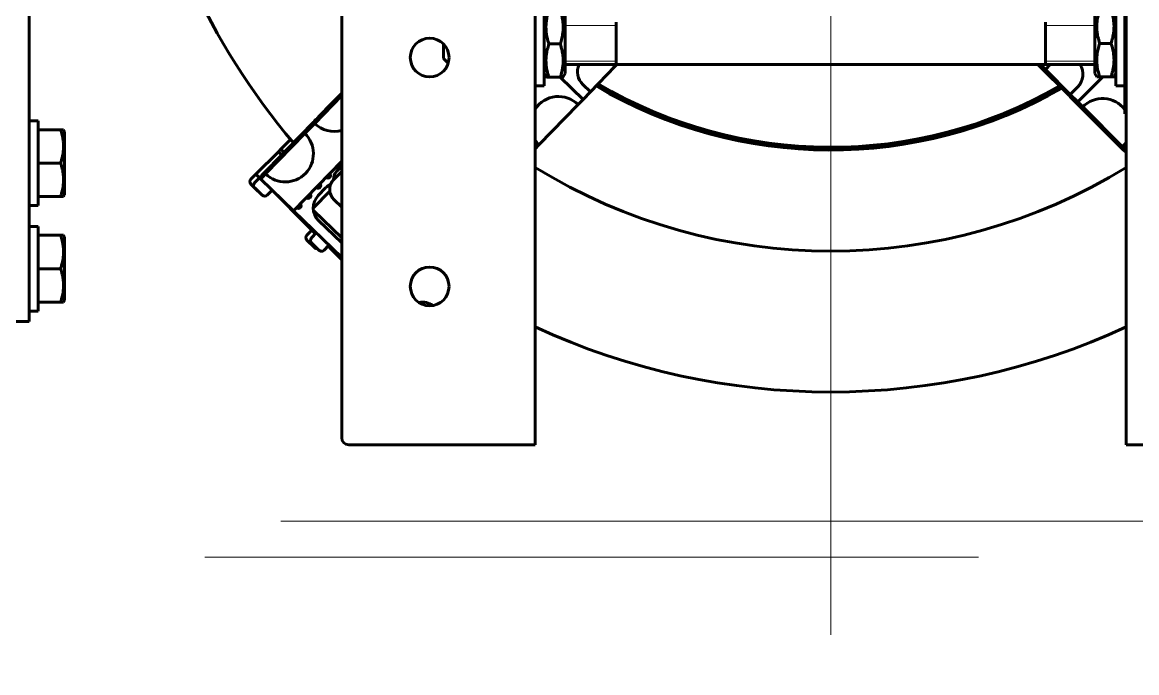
# Model space of a CAD drawing. Header units: millimetres. Extents: x 0 to 1680, y 0 to 594.
# Drawn here: x 114.02 to 119.78, y 489.41 to 492.78 of the extents above; entities that cross this region are included whole.
import ezdxf

# ---------------------------------------------------------------- set-up
doc = ezdxf.new("R2010")
doc.units = ezdxf.units.MM
for name, pattern in [('K5LT32792', [0]), ('K5LT32794', [0]), ('K5LT_AXLED', [13.35, 8.85, -1.5, 1.5, -1.5]), ('K5LT_DASHED', [6, 4, -2]), ('K5LT_REINFORCED', [0])]:
    doc.linetypes.add(name, pattern=pattern)
doc.layers.add('Системный слой', color=7, linetype='Continuous')

# ---------------------------------------------------------------- blocks, each defined once
blk = doc.blocks.new('U12')
at = {"layer": 'Системный слой', "color": 7, "linetype": 'K5LT_DASHED', "lineweight": 13}
blk.add_line((124.9611, 490.0127), (110.27, 490.0127), dxfattribs=at)
blk = doc.blocks.new('U119')
at = {"layer": 'Системный слой', "color": 30, "linetype": 'K5LT_AXLED', "lineweight": 13, "true_color": 0xff8000}
blk.add_line((124.2035, 490.1973), (109.5124, 490.1973), dxfattribs=at)
blk = doc.blocks.new('U153')
at = {"layer": 'Системный слой', "color": 5, "linetype": 'K5LT32792', "lineweight": 60, "true_color": 0x0000ff}
for p, q in [((115.6681, 490.6291), (115.6681, 517.3563)), ((116.6691, 490.5927), (116.6691, 517.3927)), ((119.7248, 517.3927), (119.7248, 490.5927)), ((114.0528, 493.9597), (114.0528, 491.2297)), ((119.7176, 492.3035), (119.7176, 492.9569)), ((116.7146, 492.8859), (116.7146, 492.4491)), ((119.6721, 492.4491), (119.6721, 492.8859)), ((116.8238, 492.6652), (116.8238, 492.8231)), ((119.5629, 492.8231), (119.5629, 492.6675)), ((117.0867, 492.5583), (117.0867, 492.7767)), ((119.3071, 492.5583), (119.3071, 492.7767)), ((116.1949, 492.5902), (116.1949, 492.6644)), ((116.74, 492.6646), (116.7983, 492.6646)), ((116.8238, 492.5119), (116.8238, 492.6652)), ((119.5629, 492.6675), (119.5629, 492.5119)), ((119.6466, 492.6675), (119.5883, 492.6675)), ((116.219, 492.5661), (116.1949, 492.5902)), ((116.7146, 492.5119), (116.7245, 492.4946)), ((116.7146, 492.5097), (116.7154, 492.5105)), ((116.8138, 492.4946), (116.8238, 492.5119)), ((119.5629, 492.5583), (116.8238, 492.5583)), ((117.0813, 492.5479), (116.9546, 492.4173)), ((117.0813, 492.5479), (117.0706, 492.5583)), ((117.0813, 492.5479), (117.0914, 492.5583)), ((119.4293, 492.3977), (119.2687, 492.5583)), ((119.3071, 492.5328), (119.2816, 492.5583)), ((119.3326, 492.5583), (119.3071, 492.5328)), ((119.4358, 492.4041), (119.3071, 492.5328)), ((119.5728, 492.4946), (119.5629, 492.5119)), ((119.6721, 492.5119), (119.6621, 492.4946)), ((116.74, 492.4932), (116.7983, 492.4932)), ((116.9165, 492.3781), (116.7979, 492.4932)), ((116.9154, 492.4553), (116.9546, 492.4173)), ((119.6035, 492.4946), (119.4744, 492.3655)), ((119.5883, 492.4946), (119.5728, 492.4946)), ((119.6466, 492.4946), (119.5883, 492.4946)), ((119.6621, 492.4946), (119.6466, 492.4946)), ((119.6686, 492.5059), (119.6721, 492.5024)), ((115.5284, 492.2541), (115.6681, 492.3981)), ((115.5852, 492.3257), (115.6681, 492.4111)), ((116.6691, 492.4491), (116.7146, 492.4491)), ((116.9165, 492.3781), (116.9546, 492.4173)), ((119.4293, 492.3977), (119.4358, 492.4041)), ((119.4293, 492.3977), (119.4358, 492.3912)), ((119.4358, 492.4041), (119.4744, 492.4427)), ((119.4744, 492.3655), (119.4358, 492.4041)), ((119.4422, 492.3977), (119.4358, 492.3912)), ((119.7176, 492.4491), (119.6721, 492.4491)), ((116.8912, 492.352), (116.6884, 492.143)), ((116.8912, 492.352), (116.9165, 492.3781)), ((119.4422, 492.3848), (119.4358, 492.3912)), ((119.4487, 492.3912), (119.4422, 492.3848)), ((119.4487, 492.3784), (119.4422, 492.3848)), ((119.4487, 492.3784), (119.4551, 492.3848)), ((119.4487, 492.3784), (119.4615, 492.3655)), ((119.468, 492.3719), (119.4615, 492.3655)), ((119.468, 492.3591), (119.4615, 492.3655)), ((119.4744, 492.3655), (119.468, 492.3591)), ((119.4744, 492.3526), (119.468, 492.3591)), ((119.5001, 492.3398), (119.4744, 492.3655)), ((119.4744, 492.3526), (119.4808, 492.3591)), ((119.4744, 492.3526), (119.4873, 492.3398)), ((119.4937, 492.3462), (119.4873, 492.3398)), ((119.4937, 492.3333), (119.4873, 492.3398)), ((119.5001, 492.3398), (119.4937, 492.3333)), ((119.706, 492.1338), (119.5001, 492.3398)), ((115.5345, 492.2735), (115.5408, 492.28)), ((115.5408, 492.28), (115.5535, 492.2931)), ((115.5474, 492.2737), (115.5408, 492.28)), ((115.5535, 492.2931), (115.5599, 492.2996)), ((115.5535, 492.2931), (115.56, 492.2867)), ((115.5599, 492.2996), (115.5662, 492.3061)), ((115.5599, 492.2996), (115.5664, 492.2933)), ((115.5662, 492.3061), (115.5789, 492.3192)), ((115.5727, 492.2998), (115.5662, 492.3061)), ((115.5789, 492.3192), (115.5852, 492.3257)), ((115.5789, 492.3192), (115.5854, 492.3129)), ((115.5852, 492.3257), (115.5917, 492.3194)), ((119.6996, 492.1274), (119.4937, 492.3333)), ((119.7176, 492.3035), (119.7248, 492.3035)), ((114.0528, 492.2671), (114.0983, 492.2671)), ((114.0983, 492.2671), (114.0983, 491.8303)), ((114.0983, 492.2216), (114.2144, 492.2216)), ((114.2144, 492.2216), (114.2298, 492.2216)), ((114.2298, 492.2216), (114.2348, 492.213)), ((115.3191, 492.0514), (115.5218, 492.2604)), ((115.4777, 492.2018), (115.5284, 492.2541)), ((115.5218, 492.2604), (115.5282, 492.267)), ((115.5284, 492.2541), (115.5218, 492.2604)), ((115.5282, 492.267), (115.5345, 492.2735)), ((115.5282, 492.267), (115.5347, 492.2606)), ((115.5345, 492.2735), (115.541, 492.2671)), ((114.2348, 492.0487), (114.2348, 492.213)), ((115.2749, 491.9928), (115.4777, 492.2018)), ((115.3791, 492.1465), (115.404, 492.1714)), ((115.3405, 492.1078), (115.2247, 491.992)), ((115.3405, 492.1078), (115.3534, 492.1207)), ((115.3574, 492.0909), (115.3405, 492.1078)), ((115.3791, 492.1465), (115.3534, 492.1207)), ((115.3534, 492.1207), (115.3701, 492.104)), ((116.6691, 492.123), (116.6884, 492.143)), ((119.6996, 492.1274), (119.706, 492.1338)), ((119.706, 492.121), (119.6996, 492.1274)), ((119.7248, 492.1151), (119.706, 492.1338)), ((119.706, 492.121), (119.7125, 492.1274)), ((119.706, 492.121), (119.7189, 492.1081)), ((119.7248, 492.114), (119.7189, 492.1081)), ((119.7248, 492.1022), (119.7189, 492.1081)), ((114.0983, 492.0487), (114.2144, 492.0487)), ((114.2348, 491.8845), (114.2348, 492.0487)), ((115.3127, 492.0449), (115.3191, 492.0514)), ((115.3191, 492.0514), (115.3256, 492.0451)), ((115.6681, 492.0583), (115.4194, 491.802)), ((115.2247, 491.992), (115.1989, 491.9663)), ((115.2247, 491.992), (115.2433, 491.9734)), ((115.2496, 491.9667), (115.2749, 491.9928)), ((115.2557, 491.9861), (115.262, 491.9926)), ((115.262, 491.9926), (115.2747, 492.0057)), ((115.2686, 491.9863), (115.262, 491.9926)), ((115.2747, 492.0057), (115.281, 492.0122)), ((115.2747, 492.0057), (115.2812, 491.9994)), ((115.281, 492.0122), (115.2874, 492.0188)), ((115.281, 492.0122), (115.2876, 492.0059)), ((115.2874, 492.0188), (115.3001, 492.0318)), ((115.2939, 492.0124), (115.2874, 492.0188)), ((115.3001, 492.0318), (115.3064, 492.0384)), ((115.3001, 492.0318), (115.3066, 492.0255)), ((115.3064, 492.0384), (115.3127, 492.0449)), ((115.3064, 492.0384), (115.3129, 492.032)), ((115.3193, 492.0385), (115.3127, 492.0449)), ((115.6265, 491.9632), (115.6681, 492.006)), ((115.6418, 492.0051), (115.6681, 492.0321)), ((115.1989, 491.9405), (115.2375, 491.9019)), ((115.243, 491.973), (115.2177, 491.9469)), ((115.243, 491.973), (115.2494, 491.9796)), ((115.243, 491.973), (115.2496, 491.9667)), ((115.2494, 491.9796), (115.2557, 491.9861)), ((115.2494, 491.9796), (115.2559, 491.9732)), ((115.4194, 491.802), (115.2496, 491.9667)), ((115.2557, 491.9861), (115.2622, 491.9798)), ((114.0983, 491.8758), (114.2144, 491.8758)), ((114.2298, 491.8758), (114.2144, 491.8758)), ((114.2298, 491.8758), (114.2348, 491.8845)), ((115.2181, 491.9212), (115.2573, 491.8832)), ((115.283, 491.8835), (115.3083, 491.9097)), ((115.3077, 491.909), (115.3148, 491.9019)), ((115.3148, 491.9019), (115.4885, 491.7282)), ((115.6066, 491.9034), (115.5212, 491.8155)), ((115.5469, 491.8811), (115.5849, 491.9203)), ((114.0528, 491.8303), (114.0983, 491.8303)), ((115.6681, 491.8215), (115.6281, 491.8603)), ((115.4194, 491.802), (115.6681, 491.5607)), ((115.5223, 491.8035), (115.6681, 491.6621)), ((114.0528, 491.7211), (114.0983, 491.7211)), ((114.0983, 491.7211), (114.0983, 491.2843)), ((115.4885, 491.7282), (115.5142, 491.7025)), ((115.5142, 491.7025), (115.4885, 491.6767)), ((115.518, 491.7063), (115.5142, 491.7025)), ((115.5142, 491.7025), (115.5329, 491.6838)), ((115.6681, 491.6368), (115.5488, 491.7524)), ((114.0983, 491.6756), (114.2144, 491.6756)), ((114.2144, 491.6756), (114.2298, 491.6756)), ((114.2298, 491.6756), (114.2348, 491.667)), ((114.2348, 491.5027), (114.2348, 491.667)), ((115.5271, 491.6124), (115.4885, 491.651)), ((115.5116, 491.6618), (115.5369, 491.6879)), ((115.512, 491.636), (115.5512, 491.598)), ((115.5769, 491.5984), (115.6023, 491.6245)), ((115.5973, 491.6194), (115.6043, 491.6124)), ((115.6043, 491.6124), (115.6681, 491.5486)), ((114.0983, 491.5027), (114.2144, 491.5027)), ((114.2348, 491.3385), (114.2348, 491.5027)), ((114.0983, 491.3298), (114.2144, 491.3298)), ((114.2298, 491.3298), (114.2144, 491.3298)), ((114.2298, 491.3298), (114.2348, 491.3385)), ((114.0528, 491.2843), (114.0983, 491.2843)), ((114.0528, 491.2297), (113.9436, 491.2297)), ((115.7045, 490.5927), (116.5599, 490.5927)), ((116.5599, 490.5927), (116.6691, 490.5927)), ((119.834, 490.5927), (119.7248, 490.5927))]:
    blk.add_line(p, q, dxfattribs=at)
at = {"layer": 'Системный слой', "color": 7, "linetype": 'K5LT32794', "lineweight": 18}
for p, q in [((117.0867, 492.7595), (116.8238, 492.7595)), ((119.5629, 492.7595), (119.3071, 492.7595)), ((116.2213, 492.5756), (116.2096, 492.5756)), ((117.0867, 492.5756), (116.8238, 492.5756)), ((119.5629, 492.5756), (119.3071, 492.5756))]:
    blk.add_line(p, q, dxfattribs=at)
at = {"layer": 'Системный слой', "color": 5, "linetype": 'K5LT32792', "lineweight": 60, "true_color": 0x0000ff}
for centre in [(116.1231, 492.5947), (116.1231, 491.4117)]:
    blk.add_circle(centre, 0.1001, dxfattribs=at)
for centre, radius, start, end in [((118.1969, 494.5057), 3.64, 188.62693, 220.24592), ((116.9787, 492.5206), 0.091, 155.5267, 225.86848), ((119.41, 492.5071), 0.091, 315, 34.2837), ((118.1969, 494.5057), 2.3842, 239.51413, 299.94777), ((118.1969, 494.5057), 2.3842, 239.51413, 299.94777), ((118.1969, 494.5057), 2.3842, 239.51413, 299.94777), ((118.1969, 494.5057), 2.3842, 239.51413, 299.94777), ((118.1969, 494.5057), 2.3842, 239.51413, 299.94777), ((118.1969, 494.5057), 2.3842, 239.51413, 299.94777), ((118.1969, 494.5057), 2.3842, 239.51413, 299.94777), ((118.1969, 494.5057), 2.3751, 239.56743, 299.88872), ((118.1969, 494.5057), 2.3891, 239.48537, 299.97962), ((118.1969, 494.5057), 2.3891, 239.48537, 299.97962), ((118.1969, 494.5057), 2.3887, 239.48763, 299.97711), ((116.7898, 492.2475), 0.1456, 45.86848, 146.0302), ((119.6031, 492.2368), 0.1456, 38.16772, 135), ((115.6297, 492.3586), 0.1456, 225.86848, 285.25423), ((115.3763, 492.0973), 0.1456, 225.86848, 45.86848), ((116.7898, 492.2475), 0.1456, 213.9698, 225.86848), ((119.6031, 492.2368), 0.1456, 315, 326.74154), ((115.5968, 491.9848), 0.0136, 225.86848, 45.86848), ((115.681, 491.9671), 0.0546, 135.86848, 184.05817), ((115.6475, 492.0371), 0.0136, 225.86848, 45.86848), ((118.1969, 494.5057), 2.912, 238.35279, 301.64721), ((115.2118, 491.9534), 0.0182, 135, 225), ((115.2307, 491.9342), 0.0182, 135.86848, 225.86848), ((115.5461, 491.9326), 0.0136, 225.86848, 45.86848), ((115.6502, 491.8569), 0.091, 115.53869, 135.86848), ((115.6788, 491.9125), 0.0728, 135.86848, 225.86848), ((115.2504, 491.9148), 0.0182, 225, 235.47376), ((115.2699, 491.8962), 0.0182, 225.86848, 315.86848), ((115.4954, 491.8803), 0.0136, 225.86848, 45.86848), ((115.6122, 491.8178), 0.091, 135.86848, 225.86848), ((115.4447, 491.8281), 0.0136, 225.86848, 45.86848), ((115.5014, 491.6639), 0.0182, 135, 225), ((115.5247, 491.6491), 0.0182, 135.86848, 225.86848), ((115.54, 491.6252), 0.0182, 225, 275.70722), ((115.5639, 491.6111), 0.0182, 225.86848, 315.86848), ((116.0867, 491.2297), 0.1001, 56.6764, 100.70374), ((118.1969, 494.5057), 3.64, 245.1812, 294.8188), ((115.7045, 490.6291), 0.0364, 180, 270)]:
    blk.add_arc(centre, radius, start, end, dxfattribs=at)
for points, knots in [([(116.74, 492.8389), (116.7367, 492.8291), (116.7324, 492.8143), (116.7285, 492.7955), (116.7266, 492.7833), (116.7254, 492.7729), (116.7247, 492.7629), (116.7245, 492.753), (116.7246, 492.7429), (116.7253, 492.7327), (116.7263, 492.7226), (116.728, 492.711), (116.7318, 492.6915), (116.7364, 492.6755), (116.74, 492.6646)], [0, 0, 0, 0, 0.173201, 0.25874, 0.32264, 0.38205, 0.436164, 0.49224, 0.549684, 0.607523, 0.664985, 0.721983, 0.806425, 1, 1, 1, 1]), ([(116.7983, 492.6646), (116.8016, 492.6744), (116.8059, 492.6892), (116.8098, 492.7079), (116.8117, 492.7201), (116.8129, 492.7306), (116.8136, 492.7406), (116.8138, 492.7504), (116.8137, 492.7606), (116.8131, 492.7707), (116.812, 492.7809), (116.8103, 492.7925), (116.8065, 492.812), (116.8019, 492.828), (116.7983, 492.8389)], [0, 0, 0, 0, 0.173201, 0.25874, 0.32264, 0.38205, 0.436164, 0.49224, 0.549684, 0.607523, 0.664985, 0.721983, 0.806425, 1, 1, 1, 1]), ([(119.5883, 492.8404), (119.585, 492.8307), (119.5807, 492.816), (119.5768, 492.7974), (119.5749, 492.7853), (119.5737, 492.775), (119.573, 492.7651), (119.5728, 492.7552), (119.5729, 492.7452), (119.5736, 492.7351), (119.5746, 492.7251), (119.5763, 492.7135), (119.5801, 492.6942), (119.5847, 492.6784), (119.5883, 492.6675)], [0, 0, 0, 0, 0.173201, 0.25874, 0.32264, 0.38205, 0.436164, 0.49224, 0.549684, 0.607523, 0.664985, 0.721983, 0.806425, 1, 1, 1, 1]), ([(119.6466, 492.6675), (119.6499, 492.6772), (119.6542, 492.6919), (119.6581, 492.7105), (119.66, 492.7226), (119.6612, 492.733), (119.6619, 492.7429), (119.6621, 492.7527), (119.662, 492.7627), (119.6614, 492.7728), (119.6603, 492.7828), (119.6586, 492.7944), (119.6548, 492.8137), (119.6502, 492.8296), (119.6466, 492.8404)], [0, 0, 0, 0, 0.173201, 0.25874, 0.32264, 0.38205, 0.436164, 0.49224, 0.549684, 0.607523, 0.664985, 0.721983, 0.806425, 1, 1, 1, 1]), ([(116.74, 492.6646), (116.7367, 492.6549), (116.7324, 492.6403), (116.7285, 492.6219), (116.7266, 492.6099), (116.7254, 492.5997), (116.7247, 492.5898), (116.7245, 492.5801), (116.7246, 492.5702), (116.7253, 492.5602), (116.7263, 492.5502), (116.728, 492.5388), (116.7318, 492.5196), (116.7364, 492.5039), (116.74, 492.4932)], [0, 0, 0, 0, 0.173201, 0.25874, 0.32264, 0.38205, 0.436164, 0.49224, 0.549684, 0.607523, 0.664985, 0.721983, 0.806425, 1, 1, 1, 1]), ([(116.7983, 492.4932), (116.8016, 492.5028), (116.8059, 492.5174), (116.8098, 492.5358), (116.8117, 492.5478), (116.8129, 492.558), (116.8136, 492.5679), (116.8138, 492.5776), (116.8137, 492.5875), (116.8131, 492.5975), (116.812, 492.6075), (116.8103, 492.6189), (116.8065, 492.6381), (116.8019, 492.6538), (116.7983, 492.6646)], [0, 0, 0, 0, 0.173201, 0.25874, 0.32264, 0.38205, 0.436164, 0.49224, 0.549684, 0.607523, 0.664985, 0.721983, 0.806425, 1, 1, 1, 1]), ([(119.5883, 492.6675), (119.585, 492.6578), (119.5807, 492.6431), (119.5768, 492.6245), (119.5749, 492.6124), (119.5737, 492.6021), (119.573, 492.5922), (119.5728, 492.5823), (119.5729, 492.5723), (119.5736, 492.5622), (119.5746, 492.5522), (119.5763, 492.5406), (119.5801, 492.5213), (119.5847, 492.5055), (119.5883, 492.4946)], [0, 0, 0, 0, 0.173201, 0.25874, 0.32264, 0.38205, 0.436164, 0.49224, 0.549684, 0.607523, 0.664985, 0.721983, 0.806425, 1, 1, 1, 1]), ([(119.6466, 492.4946), (119.6499, 492.5043), (119.6542, 492.519), (119.6581, 492.5376), (119.66, 492.5497), (119.6612, 492.5601), (119.6619, 492.57), (119.6621, 492.5798), (119.662, 492.5898), (119.6614, 492.5999), (119.6603, 492.6099), (119.6586, 492.6215), (119.6548, 492.6408), (119.6502, 492.6567), (119.6466, 492.6675)], [0, 0, 0, 0, 0.173201, 0.25874, 0.32264, 0.38205, 0.436164, 0.49224, 0.549684, 0.607523, 0.664985, 0.721983, 0.806425, 1, 1, 1, 1]), ([(116.74, 492.4932), (116.7367, 492.4933), (116.7324, 492.4936), (116.7285, 492.4939), (116.7266, 492.4941), (116.7254, 492.4943), (116.7248, 492.4944), (116.7246, 492.4945), (116.7245, 492.4946)], [0, 0, 0, 0, 0.355425, 0.530961, 0.662089, 0.784004, 0.895051, 1, 1, 1, 1]), ([(116.8138, 492.4946), (116.8137, 492.4945), (116.8135, 492.4944), (116.8126, 492.4942), (116.8111, 492.494), (116.8082, 492.4938), (116.8038, 492.4935), (116.7999, 492.4932), (116.7983, 492.4932)], [0, 0, 0, 0, 0.135324, 0.253704, 0.371191, 0.545202, 0.830488, 1, 1, 1, 1]), ([(119.3872, 492.4399), (119.3088, 492.3947), (119.2279, 492.354), (119.0535, 492.2784), (118.9595, 492.2446), (118.7681, 492.1888), (118.6707, 492.1669), (118.4738, 492.1356), (118.3744, 492.126), (118.1752, 492.1195), (118.0753, 492.1225), (117.8768, 492.141), (117.7782, 492.1565), (117.5836, 492.1996), (117.4876, 492.2273), (117.2999, 492.2945), (117.2082, 492.3339), (117.0746, 492.4016), (117.0306, 492.4257), (116.9874, 492.4511)], [0, 0, 0, 0, 0.107877, 0.107877, 0.226783, 0.226783, 0.345688, 0.345688, 0.464594, 0.464594, 0.5835, 0.5835, 0.702405, 0.702405, 0.821311, 0.821311, 0.940216, 0.940216, 1, 1, 1, 1]), ([(119.3872, 492.4399), (119.3173, 492.3996), (119.2454, 492.3629), (119.0808, 492.2892), (118.9873, 492.2541), (118.7966, 492.196), (118.6994, 492.1729), (118.503, 492.1391), (118.4037, 492.1284), (118.2045, 492.1194), (118.1047, 492.1212), (117.906, 492.1372), (117.8071, 492.1515), (117.612, 492.1922), (117.5157, 492.2187), (117.3272, 492.2836), (117.235, 492.3219), (117.0918, 492.3923), (117.039, 492.4207), (116.9874, 492.4511)], [0, 0, 0, 0, 0.096202, 0.096202, 0.215107, 0.215107, 0.334012, 0.334012, 0.452917, 0.452917, 0.571823, 0.571823, 0.690728, 0.690728, 0.809633, 0.809633, 0.928538, 0.928538, 1, 1, 1, 1]), ([(119.0476, 492.2784), (119.0055, 492.2624), (118.963, 492.2475), (118.8251, 492.2036), (118.7282, 492.1793), (118.5321, 492.1431), (118.433, 492.1311), (118.234, 492.1197), (118.1341, 492.1203), (117.9352, 492.1338), (117.8362, 492.1469), (117.6406, 492.1852), (117.544, 492.2105), (117.3547, 492.273), (117.262, 492.3102), (117.1091, 492.383), (117.0475, 492.4158), (116.9874, 492.4511)], [0, 0, 0, 0, 0.0631992, 0.0631992, 0.2030331, 0.2030331, 0.3428671, 0.3428671, 0.482701, 0.482701, 0.6225349, 0.6225349, 0.7623688, 0.7623688, 0.9022027, 0.9022027, 1, 1, 1, 1]), ([(119.3872, 492.4399), (119.3087, 492.3946), (119.2276, 492.3539), (119.0531, 492.2783), (118.9591, 492.2444), (118.7677, 492.1887), (118.6703, 492.1668), (118.4734, 492.1355), (118.374, 492.126), (118.1747, 492.1195), (118.0749, 492.1226), (117.8764, 492.1411), (117.7778, 492.1565), (117.5832, 492.1997), (117.4872, 492.2274), (117.2995, 492.2946), (117.2078, 492.3341), (117.0743, 492.4018), (117.0304, 492.4258), (116.9874, 492.4511)], [0, 0, 0, 0, 0.108042, 0.108042, 0.226947, 0.226947, 0.345852, 0.345852, 0.464756, 0.464756, 0.583661, 0.583661, 0.702566, 0.702566, 0.821472, 0.821472, 0.940377, 0.940377, 1, 1, 1, 1]), ([(119.3872, 492.4399), (119.3172, 492.3995), (119.2451, 492.3628), (119.0805, 492.289), (118.9869, 492.254), (118.7962, 492.1959), (118.6991, 492.1729), (118.5026, 492.1391), (118.4033, 492.1284), (118.2042, 492.1194), (118.1043, 492.1212), (117.9056, 492.1373), (117.8068, 492.1516), (117.6116, 492.1923), (117.5153, 492.2188), (117.3269, 492.2837), (117.2346, 492.3221), (117.0915, 492.3924), (117.0389, 492.4208), (116.9874, 492.4511)], [0, 0, 0, 0, 0.096353, 0.096353, 0.215258, 0.215258, 0.334163, 0.334163, 0.453069, 0.453069, 0.571974, 0.571974, 0.69088, 0.69088, 0.809785, 0.809785, 0.92869, 0.92869, 1, 1, 1, 1]), ([(119.3872, 492.4399), (119.3257, 492.4044), (119.2626, 492.3717), (119.1077, 492.3001), (119.0146, 492.2639), (118.8246, 492.2035), (118.7277, 492.1792), (118.5317, 492.143), (118.4325, 492.1311), (118.2335, 492.1197), (118.1337, 492.1203), (117.9348, 492.1339), (117.8358, 492.1469), (117.6401, 492.1853), (117.5435, 492.2106), (117.3543, 492.2732), (117.2616, 492.3104), (117.1088, 492.3832), (117.0473, 492.4158), (116.9874, 492.4511)], [0, 0, 0, 0, 0.084683, 0.084683, 0.203589, 0.203589, 0.322495, 0.322495, 0.441401, 0.441401, 0.560307, 0.560307, 0.679212, 0.679212, 0.798118, 0.798118, 0.917024, 0.917024, 1, 1, 1, 1]), ([(119.3872, 492.4399), (119.3258, 492.4045), (119.2626, 492.3718), (119.1981, 492.3419), (119.1979, 492.3418)], [0, 0, 0, 0, 0.996913, 1, 1, 1, 1]), ([(114.2144, 492.0487), (114.2163, 492.0546), (114.2194, 492.0644), (114.2231, 492.0791), (114.2259, 492.0921), (114.2276, 492.103), (114.2287, 492.1127), (114.2295, 492.1217), (114.2299, 492.1322), (114.2298, 492.1423), (114.2293, 492.1519), (114.2282, 492.1628), (114.2263, 492.1763), (114.2221, 492.1966), (114.2176, 492.212), (114.2144, 492.2216)], [0, 0, 0, 0, 0.104989, 0.173793, 0.256289, 0.331236, 0.361573, 0.423373, 0.484181, 0.54145, 0.595653, 0.648964, 0.727694, 0.829365, 1, 1, 1, 1]), ([(114.2144, 491.8758), (114.2163, 491.8817), (114.2194, 491.8915), (114.2231, 491.9062), (114.2259, 491.9192), (114.2276, 491.9301), (114.2287, 491.9398), (114.2295, 491.9488), (114.2299, 491.9593), (114.2298, 491.9694), (114.2293, 491.979), (114.2282, 491.9899), (114.2263, 492.0034), (114.2221, 492.0237), (114.2176, 492.0391), (114.2144, 492.0487)], [0, 0, 0, 0, 0.104989, 0.173793, 0.256289, 0.331236, 0.361573, 0.423373, 0.484181, 0.54145, 0.595653, 0.648964, 0.727694, 0.829365, 1, 1, 1, 1]), ([(114.2144, 491.5027), (114.2163, 491.5086), (114.2194, 491.5184), (114.2231, 491.5331), (114.2259, 491.5461), (114.2276, 491.557), (114.2287, 491.5667), (114.2295, 491.5757), (114.2299, 491.5862), (114.2298, 491.5963), (114.2293, 491.6059), (114.2282, 491.6168), (114.2263, 491.6303), (114.2221, 491.6506), (114.2176, 491.666), (114.2144, 491.6756)], [0, 0, 0, 0, 0.104989, 0.173793, 0.256289, 0.331236, 0.361573, 0.423373, 0.484181, 0.54145, 0.595653, 0.648964, 0.727694, 0.829365, 1, 1, 1, 1]), ([(114.2144, 491.3298), (114.2163, 491.3357), (114.2194, 491.3455), (114.2231, 491.3602), (114.2259, 491.3732), (114.2276, 491.3841), (114.2287, 491.3938), (114.2295, 491.4028), (114.2299, 491.4133), (114.2298, 491.4234), (114.2293, 491.433), (114.2282, 491.4439), (114.2263, 491.4574), (114.2221, 491.4777), (114.2176, 491.4931), (114.2144, 491.5027)], [0, 0, 0, 0, 0.104989, 0.173793, 0.256289, 0.331236, 0.361573, 0.423373, 0.484181, 0.54145, 0.595653, 0.648964, 0.727694, 0.829365, 1, 1, 1, 1])]:
    blk.add_open_spline(points, degree=3, knots=knots, dxfattribs=at)
blk = doc.blocks.new('U152')
at = {"layer": 'Системный слой', "color": 30, "linetype": 'K5LT_AXLED', "lineweight": 13, "true_color": 0xff8000}
blk.add_line((118.1969, 489.6099), (118.1969, 518.3099), dxfattribs=at)
at = {"layer": 'Системный слой'}
blk.add_blockref('U153', (0, 0), dxfattribs=at)

msp = doc.modelspace()

# ---------------------------------------------------------------- linework, layer by layer
at = {"layer": 'Системный слой', "color": 134, "linetype": 'K5LT_REINFORCED', "lineweight": 60, "true_color": 0x009696}
for points in [[(108.78604, 507.14306), (106.61251, 499.76634), (109.6063, 488.79118), (116.81796, 484.89319)], [(108.96562, 500.79428), (104.85529, 495.31907), (113.88492, 487.26046), (116.81796, 484.89319)], [(110.67838, 492.02403), (107.89986, 488.52118), (115.14405, 487.06156), (116.81796, 484.89319)], [(112.07515, 490.01272), (112.63436, 488.43144), (115.04583, 486.26137), (116.81796, 484.89319)]]:
    msp.add_open_spline(points, degree=3, dxfattribs=at)

# ---------------------------------------------------------------- block references
at = {"layer": 'Системный слой'}
for name in ['U152', 'U119', 'U12']:
    msp.add_blockref(name, (0, 0), dxfattribs=at)

doc.saveas('drawing.dxf')
